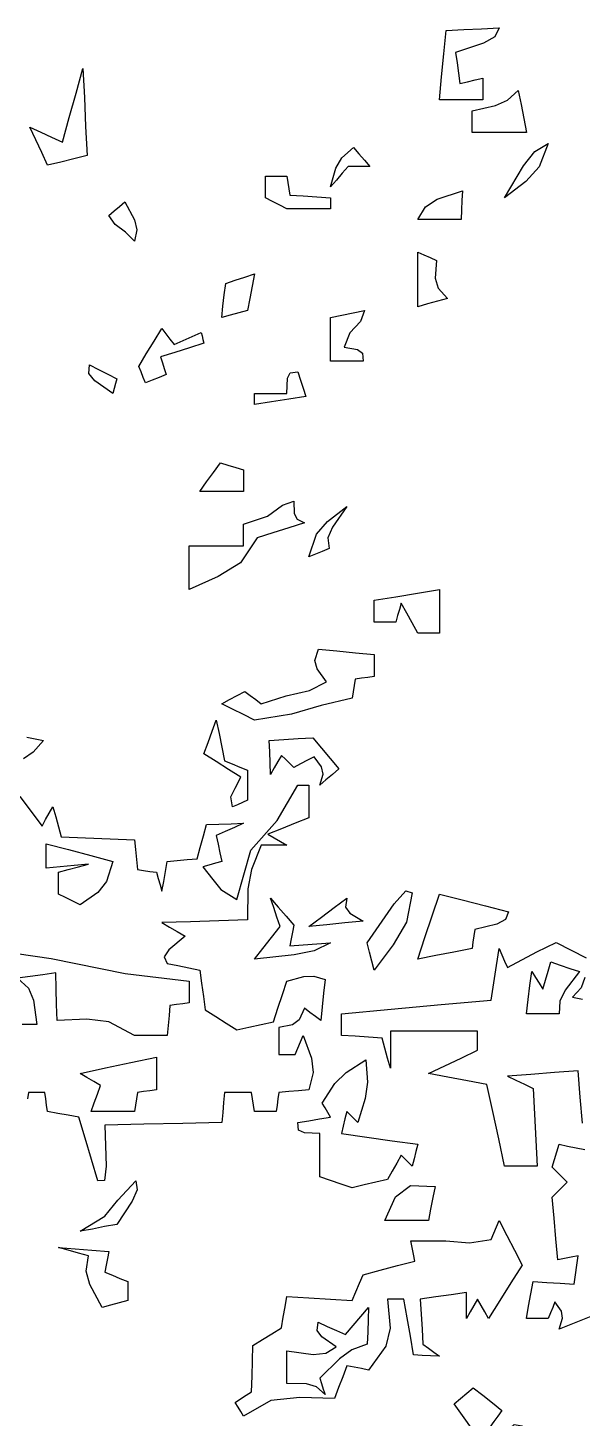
# Model space of a CAD drawing. Header units: millimetres. Extents: x 87938 to 265635, y 330093 to 434310.
# Drawn here: x 148520 to 149284, y 354571 to 356488 of the extents above; entities that cross this region are included whole.
import ezdxf

# ---------------------------------------------------------------- set-up
doc = ezdxf.new("R2010")
doc.units = ezdxf.units.MM

# ---------------------------------------------------------------- blocks, each defined once
blk = doc.blocks.new('A$C65917B88')
for points in [[(3922.4, 4679), (3938.9, 4675.8), (3928.6, 4664.2), (3919.2, 4657.6)], [(3915.7, 4620.5), (3937.5, 4591.5), (3941, 4597.8), (3944.6, 4604.1), (3948.2, 4610.3), (3950.9, 4600.5), (3953.6, 4590.6), (3956.3, 4580.7), (3980.3, 4579.8), (4004.4, 4578.9), (4028.6, 4578), (4029.5, 4568.3), (4030.4, 4558.5), (4031.3, 4548.6), (4037.4, 4547.7), (4043.7, 4546.8), (4050, 4545.9), (4051.8, 4539.7), (4053.6, 4533.5), (4055.4, 4527.2), (4057.2, 4537), (4059, 4546.8), (4060.8, 4556.6), (4070.6, 4557.5), (4080.3, 4558.4), (4090.2, 4559.3), (4093.2, 4570.5), (4096.4, 4581.7), (4099.5, 4592.9), (4111.5, 4593.3), (4123.7, 4593.8), (4135.8, 4594.2), (4126.8, 4590.2), (4117.8, 4586.1), (4109, 4582.1), (4110.8, 4573.6), (4112.6, 4565.1), (4114.4, 4556.6), (4108.1, 4554.9), (4101.8, 4553.1), (4095.6, 4551.3), (4105.7, 4538.9), (4113.5, 4529), (4129.1, 4519.2), (4143, 4567.7), (4168.8, 4596.8), (4189.4, 4631.6), (4192.8, 4631.6), (4196.4, 4631.6), (4200, 4631.6), (4200, 4620.9), (4200, 4610.2), (4200, 4599.5), (4186.5, 4594.2), (4173.2, 4588.8), (4159.8, 4583.4), (4166, 4579.9), (4172.3, 4576.4), (4178.6, 4572.8), (4170, 4572.8), (4161.6, 4572.8), (4153.2, 4572.8), (4143.7, 4548.7), (4140.2, 4529.6), (4139.7, 4499.1), (4111.5, 4498.2), (4083.5, 4497.3), (4055.4, 4496.4), (4062.9, 4492), (4070.6, 4487.6), (4078.2, 4483.1), (4062.4, 4469.6), (4057.8, 4462.6), (4060.7, 4456.2), (4071.3, 4454), (4082.1, 4451.7), (4092.9, 4449.5), (4094.6, 4436.6), (4096.4, 4423.6), (4098.2, 4410.6), (4108.4, 4404), (4118.7, 4397.4), (4129.1, 4390.7), (4141.1, 4393.4), (4153.1, 4396), (4165.2, 4398.6), (4169.6, 4412.1), (4174.1, 4425.5), (4178.6, 4438.8), (4195.1, 4443.4), (4204.9, 4443.7), (4216.1, 4440.2), (4214.7, 4426.8), (4213.4, 4413.4), (4212, 4400), (4206.6, 4404), (4201.2, 4408), (4196, 4412), (4190.6, 4400.6), (4184, 4395.7), (4170.6, 4393.2), (4170.6, 4384.4), (4170.6, 4375.5), (4170.6, 4366.5), (4175.9, 4366.5), (4181.3, 4366.5), (4186.7, 4366.5), (4189.2, 4372.8), (4191.9, 4379.1), (4194.6, 4385.3), (4202.9, 4362.8), (4204.3, 4348.9), (4200, 4331.6), (4190.1, 4330.8), (4180.4, 4329.9), (4170.6, 4329), (4169.7, 4322.8), (4168.8, 4316.6), (4167.9, 4310.3), (4160.7, 4310.3), (4153.5, 4310.3), (4146.5, 4310.3), (4145.6, 4316.6), (4144.7, 4322.8), (4143.8, 4329), (4134.8, 4329), (4125.9, 4329), (4117.1, 4329), (4116.2, 4319.2), (4115.3, 4309.4), (4114.4, 4299.5), (4076, 4298.6), (4037.6, 4297.7), (3999.2, 4296.8), (4000.7, 4256.5), (3999, 4242.3), (3992.4, 4242), (3986.1, 4263), (3979.8, 4284), (3973.7, 4304.9), (3963.3, 4306.7), (3953.1, 4308.5), (3942.9, 4310.3), (3942, 4316.6), (3941.1, 4322.8), (3940.2, 4329), (3934.8, 4329), (3929.4, 4329), (3924.2, 4329), (3923.3, 4322.8)], [(3878.6, 4470.9), (3946.3, 4461), (4019.2, 4446.3), (4082.3, 4438.8), (4082.3, 4431.7), (4082.3, 4424.6), (4082.3, 4417.4), (4076, 4416.5), (4069.7, 4415.6), (4063.4, 4414.7), (4062.5, 4404.9), (4061.6, 4395.1), (4060.8, 4385.3), (4050, 4385.3), (4039.2, 4385.3), (4028.6, 4385.3), (4003.3, 4398.8), (3981.4, 4401.3), (3952.2, 4400), (3951.8, 4415.6), (3951.3, 4431.2), (3950.9, 4446.8), (3938.3, 4445.1), (3925.8, 4443.3), (3913.4, 4441.5), (3924, 4431.9), (3928.9, 4420), (3932.3, 4395.9), (3917.9, 4395.9)], [(4469.6, 4298.7), (4467.3, 4324.6), (4465.2, 4350.5), (4442, 4348.7), (4418.7, 4346.9), (4395.6, 4345.1), (4404, 4341.1), (4412.4, 4337.1), (4421, 4333.1), (4422.3, 4307.6), (4423.7, 4282.1), (4425, 4256.6), (4414.2, 4256.6), (4403.6, 4256.6), (4392.9, 4256.6), (4387.1, 4283.4), (4381.2, 4310.2), (4375.5, 4337), (4356.3, 4340.6), (4337.1, 4344.2), (4317.9, 4347.8), (4334, 4355.4), (4350, 4363), (4366.1, 4370.6), (4366.1, 4376.9), (4366.1, 4383.1), (4366.1, 4389.3), (4337.4, 4389.3), (4308.9, 4389.3), (4280.4, 4389.3), (4280.4, 4377.3), (4280.4, 4365.2), (4280.4, 4353), (4277.7, 4362.9), (4275, 4372.8), (4272.3, 4382.6), (4259, 4383.5), (4245.6, 4384.4), (4232.3, 4385.3), (4232.3, 4392.4), (4232.3, 4399.5), (4232.3, 4406.6), (4281.3, 4411.1), (4330.4, 4415.6), (4379.6, 4420.1), (4382.1, 4437), (4384.8, 4454), (4387.5, 4470.9), (4390.2, 4464.7), (4392.9, 4458.5), (4395.6, 4452.2), (4424.5, 4467.6), (4443.7, 4476.9), (4473.2, 4461.6)], [(4471.8, 4442.3), (4468.3, 4432.2), (4459.8, 4422.8), (4469.6, 4421)], [(4477.6, 4108.5), (4446.5, 4095.9), (4449.9, 4106.7), (4448.9, 4113.7), (4442.4, 4122.8), (4440.2, 4117.4), (4437.9, 4112), (4435.8, 4106.6), (4428.6, 4106.6), (4421.4, 4106.6), (4414.4, 4106.6), (4416.5, 4118.7), (4418.7, 4130.8), (4421, 4142.9), (4434.3, 4142), (4447.7, 4141.1), (4461.2, 4140.2), (4462.5, 4149.6), (4463.9, 4158.9), (4465.2, 4168.2), (4458.5, 4167), (4451.7, 4165.7), (4445.1, 4164.3), (4443.3, 4184.9), (4441.5, 4205.4), (4439.7, 4225.8), (4444.7, 4230.8), (4449.6, 4235.7), (4454.6, 4240.7), (4449.6, 4245.6), (4444.7, 4250.5), (4439.7, 4255.4), (4442, 4263), (4444.2, 4270.5), (4446.5, 4278), (4454.9, 4276.3), (4463.3, 4274.6), (4471.8, 4272.8)]]:
    blk.add_lwpolyline(points)
for points in [[(4328.6, 5306.6), (4330.8, 5329.4), (4333.1, 5352.2), (4335.3, 5375), (4352.7, 5375.9), (4370.1, 5376.8), (4387.5, 5377.7), (4383.2, 5368.8), (4372.1, 5362.5), (4344.6, 5353.5), (4346, 5343.3), (4347.3, 5333.1), (4348.7, 5322.8), (4356.2, 5324.6), (4363.8, 5326.3), (4371.5, 5328), (4371.5, 5320.9), (4371.5, 5313.8), (4371.5, 5306.6), (4357.1, 5306.6), (4342.8, 5306.6)], [(3942.9, 5242.4), (3937.1, 5254.9), (3931.2, 5267.4), (3925.5, 5279.9), (3936.2, 5275), (3946.8, 5270.1), (3957.6, 5265.2), (3964.2, 5289.3), (3971, 5313.4), (3977.7, 5337.5), (3979.1, 5309), (3980.4, 5280.4), (3981.8, 5251.8), (3968.7, 5248.7), (3955.8, 5245.5)], [(4360.8, 5274.5), (4360.8, 5281.7), (4360.8, 5288.8), (4360.8, 5295.9), (4383.9, 5301.2), (4395.7, 5306.4), (4406.3, 5316), (4409, 5302.2), (4411.7, 5288.4), (4414.4, 5274.5), (4396.5, 5274.5), (4378.7, 5274.5)], [(4221.5, 5220.9), (4226.8, 5239.4), (4232.7, 5249.5), (4244.1, 5259.8), (4249.5, 5253.6), (4254.9, 5247.3), (4260.3, 5241), (4253.1, 5241), (4245.9, 5241), (4238.9, 5241), (4233, 5234.4), (4227.2, 5227.7)], [(4392.9, 5210.3), (4411.4, 5241.8), (4422.5, 5255.7), (4435.8, 5263.8), (4426.9, 5240.7), (4413.9, 5226.4)], [(4178.6, 5199.5), (4171.4, 5203.1), (4164.3, 5206.7), (4157.3, 5210.3), (4157.3, 5217.4), (4157.3, 5224.5), (4157.3, 5231.6), (4164.3, 5231.6), (4171.4, 5231.6), (4178.6, 5231.6), (4179.5, 5225.4), (4180.4, 5219.2), (4181.3, 5213), (4194.6, 5212.1), (4208, 5211.2), (4221.5, 5210.3), (4221.5, 5206.7), (4221.5, 5203.1), (4221.5, 5199.5), (4207.1, 5199.5), (4192.8, 5199.5)], [(4028.6, 5167.4), (4019.5, 5176.4), (4009.4, 5183.9), (4003.2, 5192.9), (4008.5, 5197.4), (4013.7, 5201.8), (4019.1, 5206.2), (4028.5, 5188.7), (4030.9, 5178.6)], [(4307.3, 5188.8), (4315.1, 5201.5), (4326.5, 5208.8), (4351.4, 5217), (4350.9, 5207.7), (4350.5, 5198.3), (4350, 5188.8), (4335.8, 5188.8), (4321.5, 5188.8)], [(4307.3, 5103), (4307.3, 5120.9), (4307.3, 5138.7), (4307.3, 5156.6), (4313.4, 5154), (4319.6, 5151.3), (4325.9, 5148.6), (4324.5, 5131.2), (4327.3, 5121.4), (4336.7, 5111.1), (4326.8, 5108.4), (4317, 5105.7)], [(4114.4, 5092.4), (4115.6, 5103.6), (4116.9, 5114.7), (4118.3, 5125.8), (4127.6, 5129), (4137, 5132.1), (4146.5, 5135.3), (4144.2, 5123.3), (4142, 5111.2), (4139.7, 5099.1), (4131.2, 5096.9), (4122.8, 5094.6)], [(4221.5, 5049.5), (4221.5, 5063.8), (4221.5, 5078.1), (4221.5, 5092.4), (4232.6, 5094.6), (4243.7, 5096.9), (4254.9, 5099.1), (4250.9, 5088.5), (4240.6, 5077.1), (4234.8, 5063), (4248, 5060.7), (4252.9, 5057.2), (4253.6, 5049.5), (4242.8, 5049.5), (4232.1, 5049.5)], [(4039.4, 5028), (4037.1, 5033.4), (4034.9, 5038.8), (4032.6, 5044.2), (4040.1, 5056.7), (4047.8, 5069.1), (4055.4, 5081.6), (4059.3, 5076.3), (4063.4, 5071), (4067.4, 5065.7), (4076.3, 5069.7), (4085.1, 5073.7), (4094.1, 5077.7), (4095, 5074.2), (4095.9, 5070.6), (4096.8, 5067), (4082.6, 5062.5), (4068.3, 5058), (4054.1, 5053.5), (4055.9, 5047.8), (4057.7, 5042), (4059.5, 5036.1), (4052.7, 5033.4), (4046, 5030.7)], [(4007.3, 5017.4), (3989.4, 5030), (3983.5, 5037.3), (3984.3, 5045.6), (3993.2, 5041.1), (4002.2, 5036.6), (4011.2, 5032.1), (4009.8, 5027.2), (4008.5, 5022.3)], [(4146.5, 5006.6), (4146.5, 5010.2), (4146.5, 5013.8), (4146.5, 5017.4), (4157.1, 5017.4), (4167.8, 5017.4), (4178.6, 5017.4), (4179, 5032.5), (4181.8, 5038), (4189.4, 5038.8), (4191.9, 5030.8), (4194.6, 5022.8), (4197.3, 5014.7), (4180.4, 5012), (4163.4, 5009.3)], [(4092.9, 4920.9), (4099.5, 4930.4), (4106.3, 4939.8), (4113, 4949.1), (4120.5, 4946.9), (4128.2, 4944.6), (4135.8, 4942.4), (4135.8, 4935.3), (4135.8, 4928.1), (4135.8, 4920.9), (4121.4, 4920.9), (4107.2, 4920.9)], [(4082.3, 4824.5), (4082.3, 4838.8), (4082.3, 4853.1), (4082.3, 4867.4), (4100.1, 4867.4), (4118, 4867.4), (4135.8, 4867.4), (4135.8, 4874.6), (4135.8, 4881.7), (4135.8, 4888.8), (4159.4, 4896.6), (4174.1, 4907.6), (4185.3, 4911.6), (4185.7, 4899.2), (4188.5, 4893.7), (4196, 4890.2), (4180.4, 4885.3), (4164.8, 4880.4), (4149.2, 4875.5), (4132.7, 4850.6), (4111, 4837.2)], [(4200, 4856.6), (4207.8, 4878.9), (4218.5, 4891.6), (4237.5, 4906.2), (4223.5, 4886), (4218.9, 4875.2), (4220.1, 4864.7), (4213.4, 4862), (4206.6, 4859.3)], [(4307.3, 4781.6), (4301.9, 4791.5), (4296.5, 4801.3), (4291.1, 4811.1), (4289.3, 4804.9), (4287.5, 4798.7), (4285.8, 4792.4), (4278.6, 4792.4), (4271.4, 4792.4), (4264.4, 4792.4), (4264.4, 4799.6), (4264.4, 4806.7), (4264.4, 4813.8), (4285.7, 4817.4), (4307.1, 4821), (4328.6, 4824.5), (4328.6, 4810.2), (4328.6, 4795.9), (4328.6, 4781.6), (4321.4, 4781.6), (4314.3, 4781.6)], [(4146.5, 4695.9), (4135.7, 4701.3), (4125, 4706.7), (4114.4, 4712), (4121.9, 4716), (4129.4, 4720.1), (4137, 4724.1), (4142.4, 4720.1), (4147.8, 4716), (4153.2, 4712), (4177.8, 4719.7), (4200.7, 4725), (4217.4, 4733.6), (4208.2, 4746.3), (4206.1, 4754.6), (4209.5, 4765.7), (4227.8, 4763.9), (4246.1, 4762.1), (4264.4, 4760.3), (4264.4, 4753.2), (4264.4, 4746), (4264.4, 4738.8), (4258.1, 4737.9), (4251.8, 4737), (4245.6, 4736.1), (4244.7, 4729.9), (4243.8, 4723.7), (4242.9, 4717.4), (4212.3, 4710.3), (4183, 4701.6)], [(4125, 4610.3), (4123.2, 4620.3), (4127.7, 4628.8), (4133.1, 4639.7), (4121, 4647.3), (4108.8, 4654.9), (4096.8, 4662.5), (4100.9, 4673.7), (4104.9, 4684.8), (4109, 4695.9), (4111.7, 4682.6), (4114.4, 4669.2), (4117.1, 4655.7), (4124.6, 4652.7), (4132.1, 4649.6), (4139.7, 4646.4), (4139.7, 4636.7), (4139.7, 4626.9), (4139.7, 4617), (4134.8, 4614.8), (4129.8, 4612.5)], [(4210.8, 4631.6), (4214.1, 4642.5), (4212.7, 4649.8), (4205.4, 4659.8), (4198.7, 4656.3), (4191.9, 4652.7), (4185.3, 4649.1), (4181.3, 4653.2), (4177.2, 4657.2), (4173.2, 4661.1), (4169.6, 4654.9), (4166, 4648.7), (4162.5, 4642.4), (4162.1, 4653.6), (4161.6, 4664.7), (4161.2, 4675.8), (4175.4, 4676.7), (4189.7, 4677.6), (4204.1, 4678.5), (4212.5, 4668.3), (4221, 4658.1), (4229.6, 4647.8), (4223.3, 4642.4), (4217, 4637)], [(3975, 4513.8), (3967.8, 4517.4), (3960.6, 4521), (3953.6, 4524.5), (3953.6, 4531.7), (3953.6, 4538.8), (3953.6, 4545.9), (3963.3, 4548.6), (3973.2, 4551.3), (3983.1, 4554), (3969.2, 4552.7), (3955.4, 4551.3), (3941.6, 4550), (3941.6, 4558.1), (3941.6, 4566.1), (3941.6, 4574.1), (3963.5, 4568.3), (3985.4, 4562.4), (4007.3, 4556.6), (4001, 4536.8), (3992.4, 4526)], [(4146.5, 4460.3), (4154.9, 4471), (4163.3, 4481.7), (4171.8, 4492.4), (4168.7, 4501.8), (4165.5, 4511.2), (4162.5, 4520.6), (4170, 4511.7), (4177.7, 4502.7), (4185.3, 4493.7), (4184, 4487.1), (4182.6, 4480.4), (4181.3, 4473.6), (4194.6, 4474.5), (4208, 4475.4), (4221.5, 4476.3), (4205.3, 4468.6), (4185.8, 4464.5)], [(4200, 4492.4), (4212.5, 4501.8), (4224.9, 4511.2), (4237.5, 4520.6), (4236.3, 4511.6), (4240.5, 4505.7), (4253.6, 4497.8), (4235.7, 4496), (4217.9, 4494.2)], [(4264.4, 4449.5), (4262.1, 4458.5), (4259.9, 4467.4), (4257.6, 4476.3), (4284.2, 4514.8), (4295.7, 4527.6), (4301.9, 4525.8), (4296.2, 4496.7), (4283.3, 4474.5)], [(4307.3, 4460.3), (4314.3, 4481.7), (4321.4, 4503.1), (4328.6, 4524.5), (4351.2, 4518.7), (4374, 4512.9), (4396.8, 4507.1), (4393.8, 4499.3), (4385.1, 4494.8), (4363.4, 4489.7), (4362.5, 4483.5), (4361.6, 4477.2), (4360.8, 4470.9), (4343, 4467.4), (4325.1, 4463.9)], [(4414.4, 4406.6), (4416, 4420.5), (4417.8, 4434.3), (4419.6, 4448.1), (4423.2, 4442.4), (4426.8, 4436.6), (4430.4, 4430.7), (4433, 4439.7), (4435.7, 4448.7), (4438.4, 4457.6), (4447.7, 4454.4), (4457.1, 4451.3), (4466.6, 4448.1), (4452.4, 4429.7), (4447.2, 4418.9), (4446.5, 4406.6), (4435.7, 4406.6), (4425, 4406.6)], [(3985.8, 4310.3), (3988.8, 4318.8), (3992, 4327.3), (3995.1, 4335.8), (3988.4, 4339.8), (3981.6, 4343.8), (3975, 4347.8), (3999.9, 4353.2), (4025, 4358.5), (4050, 4363.8), (4050, 4353.1), (4050, 4342.4), (4050, 4331.6), (4043.7, 4330.8), (4037.4, 4329.9), (4031.3, 4329), (4030.4, 4322.8), (4029.5, 4316.6), (4028.6, 4310.3), (4014.3, 4310.3), (4000.1, 4310.3)], [(4242.9, 4235.3), (4232.1, 4238.9), (4221.5, 4242.4), (4210.8, 4245.9), (4210.8, 4260.3), (4210.8, 4274.6), (4210.8, 4288.8), (4195.7, 4289.2), (4190.1, 4292), (4189.4, 4299.5), (4200, 4301.3), (4210.7, 4303.1), (4221.5, 4304.9), (4218.8, 4309.4), (4216.1, 4313.9), (4213.4, 4318.4), (4225.7, 4337.8), (4236.9, 4348.9), (4256.3, 4361.1), (4257.8, 4339.2), (4255.7, 4323.2), (4248.2, 4299.5), (4244.6, 4303.1), (4241, 4306.7), (4237.5, 4310.3), (4235.7, 4303.2), (4233.9, 4296), (4232.3, 4288.8), (4257.2, 4285.2), (4282.2, 4281.6), (4307.3, 4278), (4305.5, 4270.9), (4303.7, 4263.8), (4301.9, 4256.6), (4298.3, 4260.2), (4294.7, 4263.8), (4291.1, 4267.4), (4286.6, 4259.4), (4282.1, 4251.4), (4277.7, 4243.4), (4266, 4240.7), (4254.5, 4238)], [(3975, 4192.4), (3999.2, 4207.4), (4012.1, 4223), (4029.9, 4242), (4031, 4233.3), (4026.1, 4222.1), (4011.2, 4199.1), (3999, 4196.9), (3987, 4194.6)], [(4275, 4203), (4285.3, 4226.3), (4300.2, 4237.3), (4324.5, 4236.6), (4322.3, 4225.5), (4320, 4214.3), (4317.9, 4203), (4303.5, 4203), (4289.3, 4203)], [(4135.8, 4010.3), (4133.1, 4014.8), (4130.4, 4019.2), (4127.7, 4023.6), (4133, 4027.2), (4138.4, 4030.8), (4143.8, 4034.3), (4144.2, 4049.5), (4144.7, 4064.7), (4145.1, 4079.9), (4154.4, 4085.7), (4163.7, 4091.5), (4173.2, 4097.3), (4175, 4107.6), (4176.8, 4117.8), (4178.6, 4128), (4200, 4126.8), (4221.5, 4125.5), (4242.9, 4124.1), (4246.4, 4132.6), (4250, 4141.1), (4253.6, 4149.5), (4270.5, 4154), (4287.5, 4158.5), (4304.6, 4163), (4303.2, 4169.7), (4301.9, 4176.4), (4300.5, 4183.1), (4334.9, 4182.8), (4358.4, 4181), (4379.6, 4184.3), (4382.1, 4190.6), (4384.8, 4196.8), (4387.5, 4203), (4395, 4188.3), (4402.7, 4173.6), (4410.3, 4158.9), (4399.1, 4141.5), (4388, 4124.1), (4376.9, 4106.6), (4373.3, 4112.9), (4369.7, 4119.2), (4366.1, 4125.5), (4362.5, 4119.2), (4358.9, 4112.9), (4355.4, 4106.6), (4355.4, 4115.1), (4355.4, 4123.6), (4355.4, 4132.1), (4340.1, 4129.9), (4325, 4127.7), (4309.8, 4125.5), (4310.7, 4110.8), (4311.6, 4096), (4312.5, 4081.2), (4317.8, 4077.3), (4323.2, 4073.3), (4328.6, 4069.2), (4320, 4069.7), (4311.6, 4070.1), (4303.2, 4070.6), (4300.1, 4088.9), (4296.9, 4107.2), (4293.8, 4125.5), (4288.4, 4125.5), (4283, 4125.5), (4277.7, 4125.5), (4280.2, 4096.8), (4276, 4079.1), (4259, 4055.7), (4251.8, 4057.1), (4244.6, 4058.4), (4237.5, 4059.8), (4233.5, 4049.1), (4229.4, 4038.4), (4225.5, 4027.7), (4191.3, 4028.5), (4162.6, 4025.8)], [(3996.5, 4117.4), (3984.4, 4139.9), (3980.9, 4153.1), (3983.1, 4168.2), (3973.2, 4170.9), (3963.3, 4173.6), (3953.6, 4176.3), (3970.1, 4175), (3986.6, 4173.6), (4003.2, 4172.3), (4001.9, 4165.6), (4000.5, 4158.9), (3999.2, 4152.2), (4006.7, 4149.1), (4014.2, 4146), (4021.8, 4142.9), (4021.8, 4136.7), (4021.8, 4130.4), (4021.8, 4124.1), (4013.3, 4121.9), (4004.9, 4119.6)], [(4216.1, 4031.6), (4207.6, 4039.2), (4197.8, 4042), (4178.6, 4042.4), (4178.6, 4053.1), (4178.6, 4063.8), (4178.6, 4074.5), (4204.4, 4071.1), (4217, 4072.2), (4226.9, 4078.5), (4212.8, 4088.4), (4208.3, 4094.7), (4209.3, 4102.7), (4218.2, 4098.7), (4227.2, 4094.7), (4236.2, 4090.7), (4243.7, 4099.6), (4251.3, 4108.5), (4259, 4117.4), (4258.5, 4105.4), (4258.1, 4093.3), (4257.6, 4081.2), (4242.5, 4075.5), (4230.3, 4066.8), (4210.8, 4047.8), (4212.5, 4042.4), (4214.3, 4037)], [(4382.3, 3967.4), (4369.2, 3985.7), (4356.2, 4004), (4343.3, 4022.3), (4349.4, 4027.7), (4355.7, 4033), (4362, 4038.3), (4371.3, 4030.8), (4380.8, 4023.3), (4390.2, 4015.7), (4386.2, 4010.3), (4382.1, 4004.9), (4378.2, 3999.5), (4381.2, 3993.3), (4384.4, 3987), (4387.5, 3980.7), (4396.3, 3996.7), (4402.3, 4001.9), (4410.3, 4000.8), (4410.3, 3992.9), (4410.3, 3984.9), (4410.3, 3976.8), (4400.9, 3973.7), (4391.6, 3970.5)]]:
    blk.add_lwpolyline(points, close=True)

msp = doc.modelspace()

# ---------------------------------------------------------------- block references
at = {"xscale": 1.4, "yscale": 1.4, "zscale": 1.4}
msp.add_blockref('A$C65917B88', (143027.3, 348959.3), dxfattribs=at)

doc.saveas('drawing.dxf')
